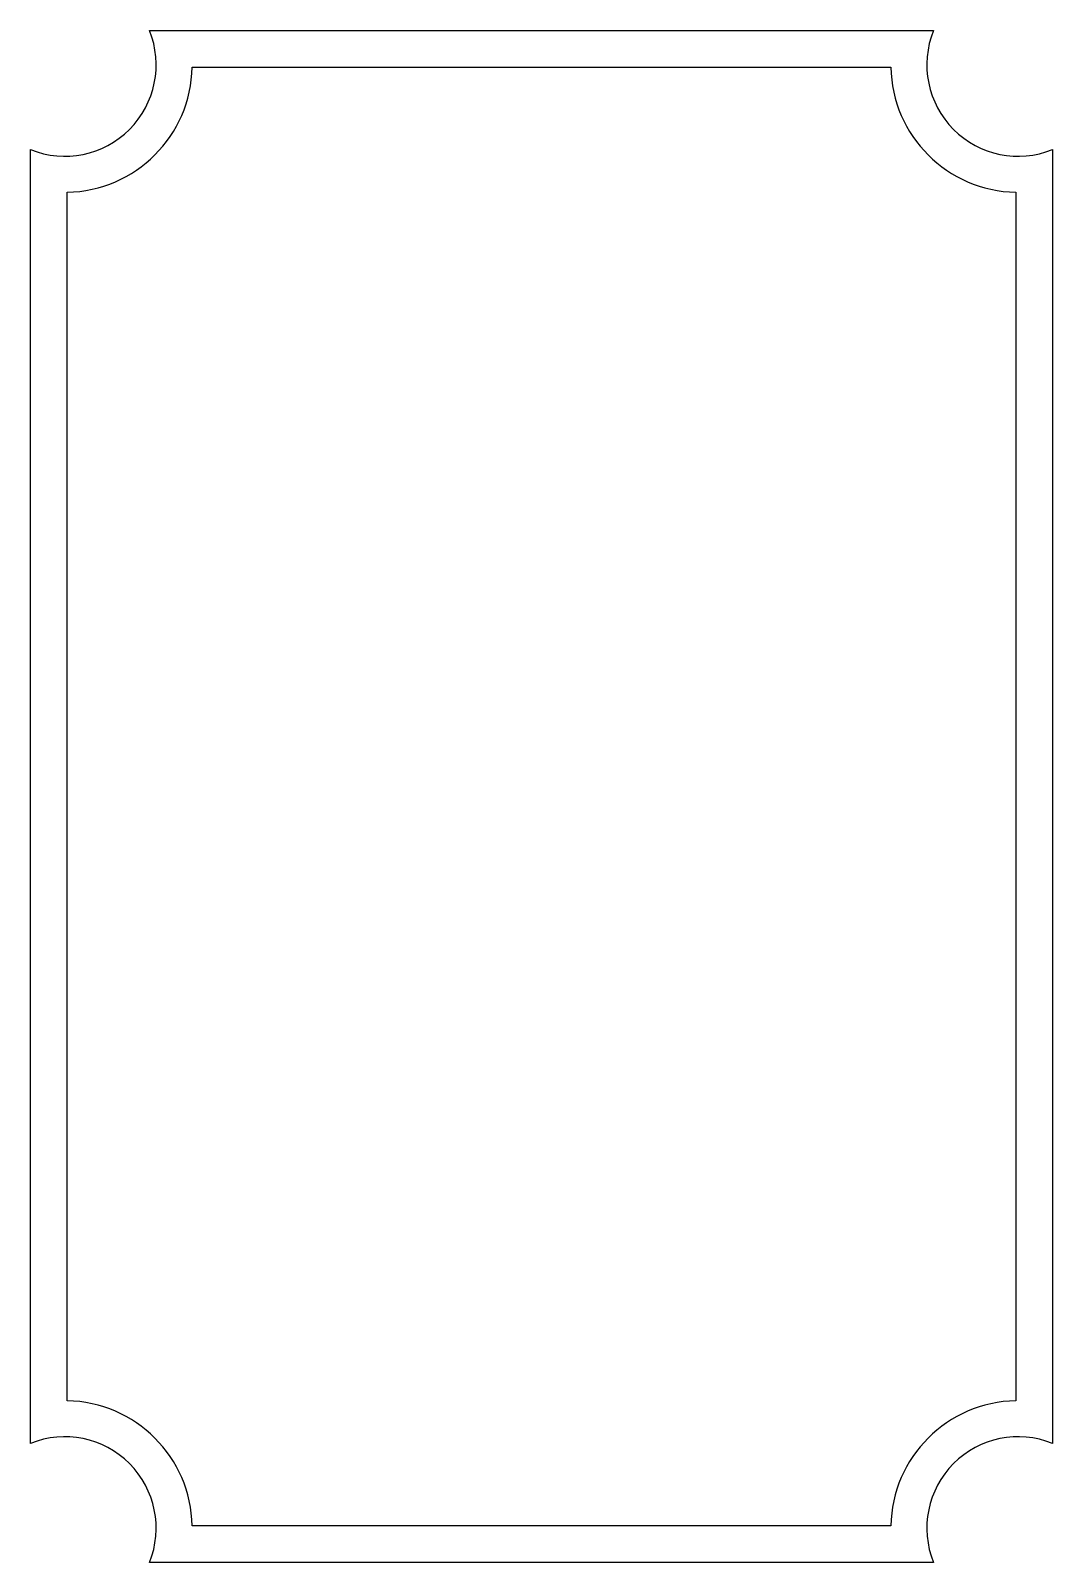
# Model space of a CAD drawing. Header units: millimetres. Extents: x -14 to 14, y -21 to 21.
import ezdxf

# ---------------------------------------------------------------- set-up
doc = ezdxf.new("R2010")
doc.units = ezdxf.units.MM
doc.layers.get('0').update_dxf_attribs({"lineweight": 25, "true_color": 0xffffff})
doc.layers.add('orig', color=1, linetype='Continuous', lineweight=25, true_color=0xff0000)

msp = doc.modelspace()

# ---------------------------------------------------------------- linework, layer by layer
for p, q in [((-9.601, 20.039), (9.601, 20.039)), ((-13.039, -16.601), (-13.039, 16.601)), ((13.039, 16.601), (13.039, -16.601)), ((9.601, -20.039), (-9.601, -20.039))]:
    msp.add_line(p, q)
for centre, start, end in [((-13.1, 20.1), 270.9979, 359.0021), ((13.1, 20.1), 180.9979, 269.0021), ((-13.1, -20.1), 0.9979, 89.0021), ((13.1, -20.1), 90.9979, 179.0021)]:
    msp.add_arc(centre, 3.5, start, end)
at = {"layer": 'orig', "linetype": 'Continuous'}
for p, q in [((-10.771, 21.039), (10.771, 21.039)), ((-10.771, 21.039), (10.771, 21.039)), ((-14.039, -17.771), (-14.039, 17.771)), ((-14.039, -17.771), (-14.039, 17.771)), ((14.039, 17.771), (14.039, -17.771)), ((14.039, 17.771), (14.039, -17.771)), ((10.771, -21.039), (-10.771, -21.039)), ((10.771, -21.039), (-10.771, -21.039))]:
    msp.add_line(p, q, dxfattribs=at)
for centre, start, end in [((-13.1, 20.1), 248.0387, 21.9613), ((-13.1, 20.1), 248.0387, 21.9613), ((13.1, 20.1), 158.0387, 291.9613), ((13.1, 20.1), 158.0387, 291.9613), ((-13.1, -20.1), 338.0387, 111.9613), ((-13.1, -20.1), 338.0387, 111.9613), ((13.1, -20.1), 68.0387, 201.9613), ((13.1, -20.1), 68.0387, 201.9613)]:
    msp.add_arc(centre, 2.511, start, end, dxfattribs=at)

doc.saveas('drawing.dxf')
